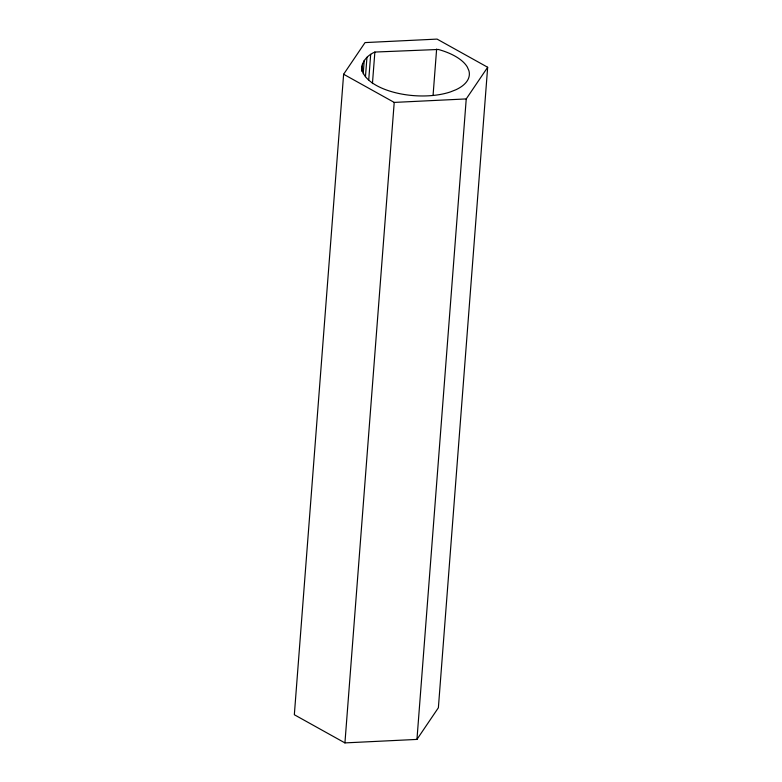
<?xml version="1.0" encoding="UTF-8"?>
<svg xmlns="http://www.w3.org/2000/svg" width="782" height="782" viewBox="0 0 782 782"><rect width="100%" height="100%" fill="white"/><g stroke="black" fill="none" stroke-linecap="round" stroke-linejoin="round"><path stroke-width="1.17" d="M343.621 74.251L294.335 714.738L344.93 742.9L416.953 739.41L438.379 707.749L487.665 67.262L437.07 39.1L365.047 42.59L343.621 74.251L394.216 102.413L466.238 98.923L487.665 67.262M361.636 70.947C360.893 62.277 367.276 55.239 374.871 52.052L438.37 49.471A53.85 24.946 4.4 0 1 467.313 67.027L468.877 70.615A53.85 24.946 4.4 0 1 455.945 89.725L450.481 91.895A53.85 24.946 4.4 0 1 363.972 74.486L362.408 70.898L361.919 67.301M361.968 71.074L362.535 63.782M363.2 73.762L364.226 60.41M365.468 76.665L366.963 57.242M368.733 79.852L370.688 54.349M372.437 83.615L374.871 52.052M344.93 742.9L394.216 102.413M433.081 95.199L436.63 49.061M416.953 739.41L466.238 98.923"/></g></svg>
